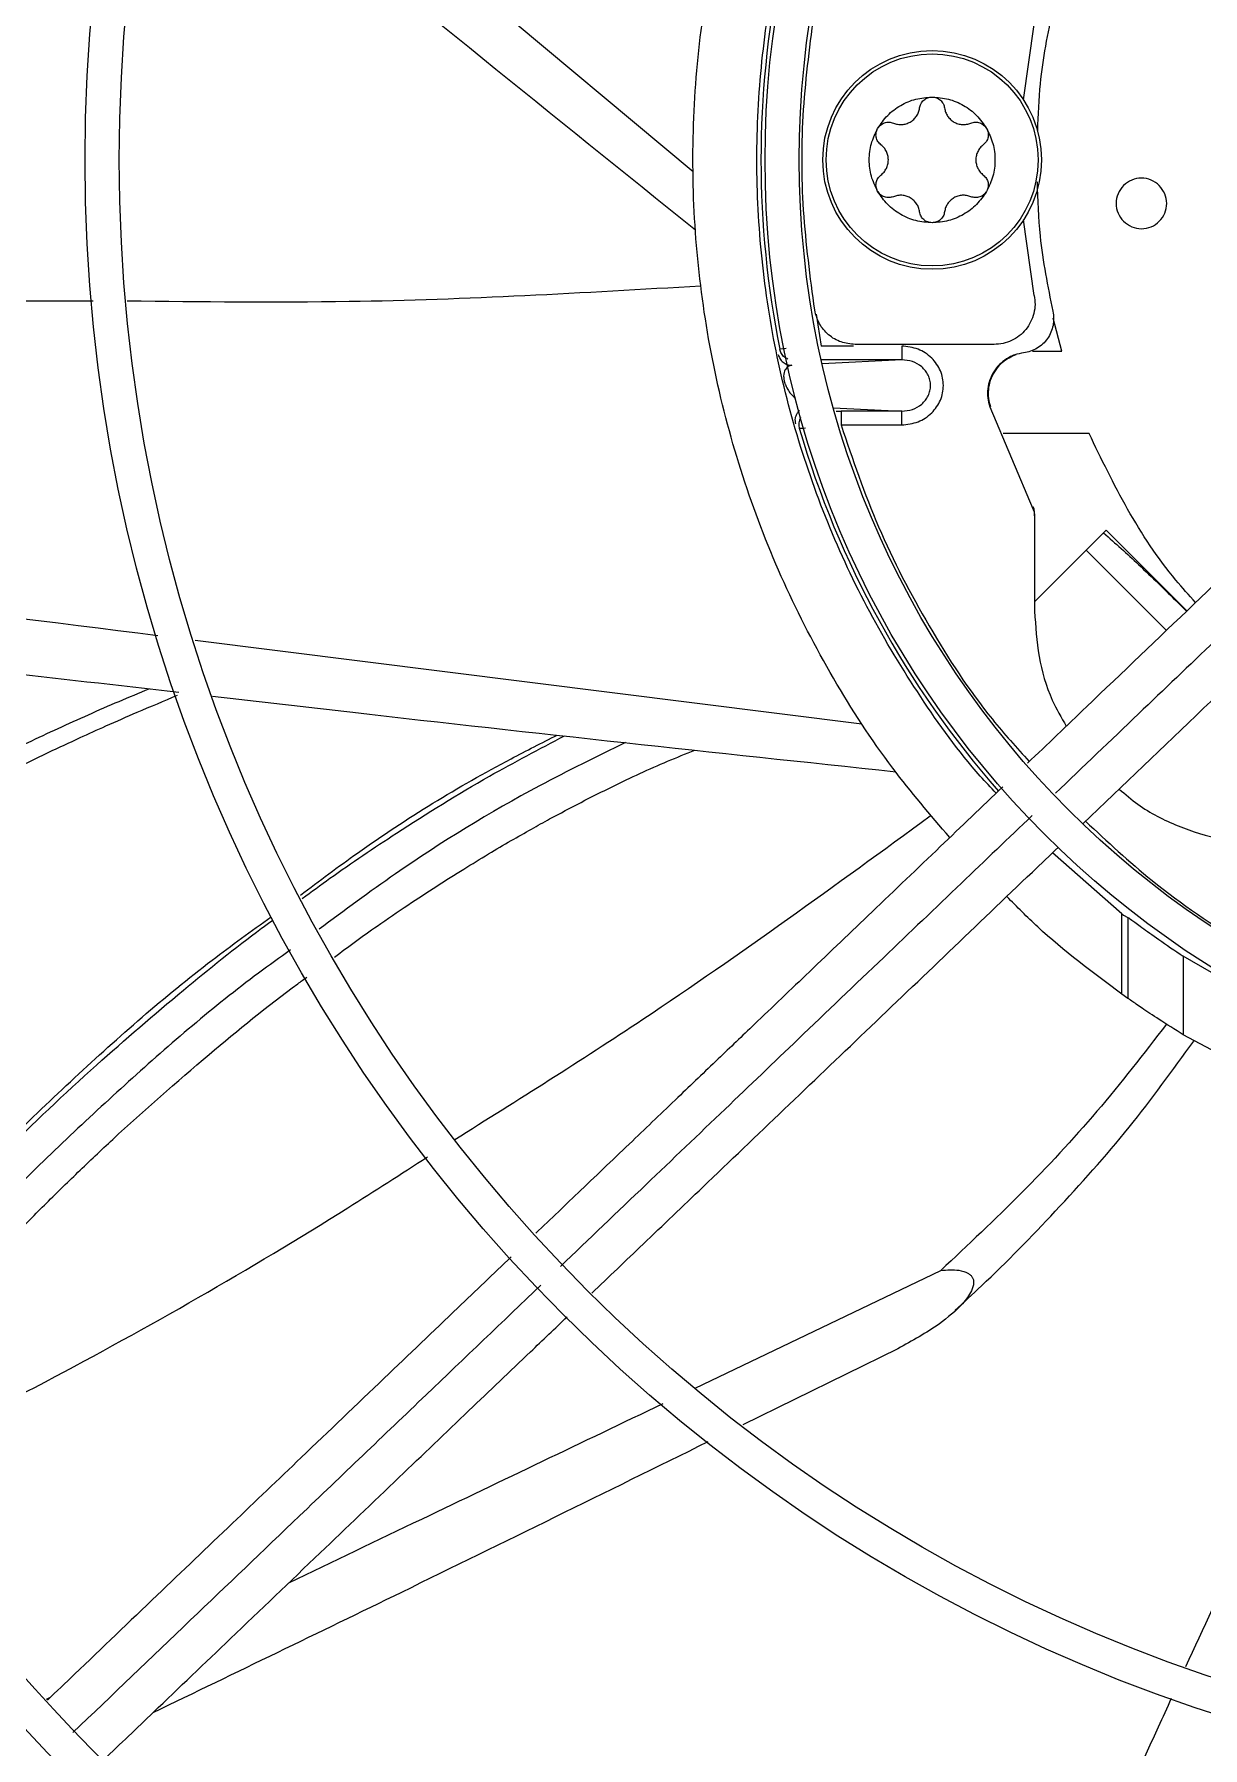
# Model space of a CAD drawing. Header units: inches. Extents: x 1229 to 1453, y -1023 to -720.
# Drawn here: x 1309.324 to 1312.69, y -869.833 to -864.899 of the extents above; entities that cross this region are included whole.
import ezdxf

# ---------------------------------------------------------------- set-up
doc = ezdxf.new("R2010")
doc.units = ezdxf.units.IN
doc.header["$MEASUREMENT"] = 0

msp = doc.modelspace()

# ---------------------------------------------------------------- linework, layer by layer
at = {"color": 18, "linetype": 'Continuous', "lineweight": 25, "true_color": 0x000000}
for p, q in [((1309.7368, -864.0533), (1311.2213, -865.294)), ((1312.1734, -865.088), (1312.2043, -864.8704)), ((1312.2043, -865.6512), (1312.1734, -865.4336)), ((1311.5758, -865.7049), (1311.5901, -865.7969)), ((1312.2841, -865.812), (1312.2589, -865.7168)), ((1312.0884, -865.7923), (1311.6883, -865.7923)), ((1311.6832, -865.7969), (1311.5901, -865.7969)), ((1311.8224, -865.8363), (1311.5906, -865.8363)), ((1311.8224, -865.8363), (1311.5932, -865.8479)), ((1311.8224, -865.7969), (1311.8224, -865.8363)), ((1312.199, -865.812), (1312.2841, -865.812)), ((1311.6254, -865.9746), (1311.8224, -865.9845)), ((1311.6339, -865.9845), (1311.6478, -865.9845)), ((1311.8224, -865.9845), (1311.6478, -865.9845)), ((1312.0759, -865.9714), (1312.0779, -865.9711)), ((1312.0759, -865.9714), (1312.201, -866.2679)), ((1311.6478, -866.0239), (1311.8224, -866.0239)), ((1312.3621, -866.0482), (1312.1149, -866.0482)), ((1312.2011, -866.2598), (1312.201, -866.2679)), ((1312.2054, -866.286), (1312.2054, -866.2776)), ((1312.2054, -866.286), (1312.2054, -866.56)), ((1312.4117, -866.327), (1312.3541, -866.3846)), ((1312.4117, -866.327), (1312.644, -866.5594)), ((1312.3541, -866.3846), (1312.2054, -866.5333)), ((1312.5851, -866.6157), (1312.3541, -866.3846)), ((1309.7869, -866.6436), (1311.708, -866.885)), ((1312.4565, -867.4322), (1312.2564, -867.2565)), ((1312.4565, -867.6627), (1312.4565, -867.4322)), ((1312.4565, -867.4322), (1312.4609, -867.4357)), ((1312.4609, -867.4357), (1312.4743, -867.442)), ((1312.4743, -867.442), (1312.4743, -867.6754)), ((1312.9375, -867.729), (1312.6337, -867.5541)), ((1312.6337, -867.5541), (1312.6337, -867.7801)), ((1312.4743, -867.6754), (1312.4565, -867.6627)), ((1312.9375, -867.9423), (1312.6337, -867.7801)), ((1311.2271, -868.7978), (1311.9353, -868.4587)), ((1311.8111, -868.684), (1311.3647, -868.903)), ((1309.3592, -869.693), (1309.3706, -869.6875))]:
    msp.add_line(p, q, dxfattribs=at)
for centre, radius in [((1314.1739, -865.2608), 11.7126), ((1314.1739, -865.2608), 8.5704), ((1314.1739, -865.2608), 8.472), ((1314.1739, -865.2608), 6.6478), ((1314.1739, -865.2608), 6.5493), ((1314.1739, -865.2608), 4.7037), ((1314.1739, -865.2608), 4.6053), ((1314.1739, -865.2608), 2.745), ((1314.1739, -865.2608), 2.6465), ((1311.9101, -865.2608), 0.315), ((1311.9101, -865.2608), 0.3053)]:
    msp.add_circle(centre, radius, dxfattribs=at)
for centre, radius, start, end in [((1314.1739, -865.2608), 2.7569, 168.5929, 191.4071), ((1311.5652, -866.0225), 0.0394, 150.1073, 196.2689), ((1314.1739, -865.2608), 2.7569, 196.2782, 221.2445), ((1314.1739, -865.2608), 12.9331, 193.26667, 248.51312)]:
    msp.add_arc(centre, radius, start, end, dxfattribs=at)
for points, knots in [([(1302.4643, -865.2608), (1302.4692, -865.0053), (1302.4788, -864.4944), (1302.5568, -863.7313), (1302.681, -862.9748), (1302.8553, -862.228), (1303.0778, -861.4942), (1303.3479, -860.7766), (1303.6644, -860.0781), (1304.0259, -859.4019), (1304.4308, -858.7507), (1304.8774, -858.1274), (1305.3639, -857.5347), (1305.8881, -856.975), (1306.4477, -856.4508), (1307.0405, -855.9644), (1307.6637, -855.5177), (1308.3149, -855.1128), (1308.9912, -854.7513), (1309.6896, -854.4349), (1310.4073, -854.1648), (1311.141, -853.9422), (1311.8878, -853.7681), (1312.6444, -853.6432), (1313.4075, -853.568), (1314.1739, -853.5429), (1314.9402, -853.568), (1315.7033, -853.6432), (1316.4599, -853.7681), (1317.2067, -853.9422), (1317.9404, -854.1648), (1318.6581, -854.4349), (1319.3565, -854.7513), (1320.0328, -855.1128), (1320.684, -855.5177), (1321.3073, -855.9644), (1321.9, -856.4508), (1322.4597, -856.975), (1322.9838, -857.5347), (1323.4703, -858.1274), (1323.9169, -858.7507), (1324.3218, -859.4019), (1324.6833, -860.0781), (1324.9998, -860.7766), (1325.2699, -861.4942), (1325.4924, -862.228), (1325.6667, -862.9748), (1325.7909, -863.7313), (1325.8689, -864.4944), (1325.8786, -865.0053), (1325.8834, -865.2608)], [0, 0, 0, 0, 0.020833, 0.041667, 0.0625, 0.083333, 0.104167, 0.125, 0.145833, 0.166667, 0.1875, 0.208333, 0.229167, 0.25, 0.270833, 0.291667, 0.3125, 0.333333, 0.354167, 0.375, 0.395833, 0.416667, 0.4375, 0.458333, 0.479167, 0.5, 0.520833, 0.541667, 0.5625, 0.583333, 0.604167, 0.625, 0.645833, 0.666667, 0.6875, 0.708333, 0.729167, 0.75, 0.770833, 0.791667, 0.8125, 0.833333, 0.854167, 0.875, 0.895833, 0.916667, 0.9375, 0.958333, 0.979167, 1, 1, 1, 1]), ([(1311.9608, -867.2122), (1311.9047, -867.1466), (1311.7813, -867.0025), (1311.6218, -866.7557), (1311.4786, -866.4803), (1311.3657, -866.1909), (1311.2836, -865.8914), (1311.2335, -865.5849), (1311.2157, -865.2748), (1311.2305, -864.9646), (1311.2778, -864.6577), (1311.357, -864.3573), (1311.4673, -864.0671), (1311.6071, -863.7896), (1311.7767, -863.5298), (1311.9261, -863.3362), (1312.0263, -863.2379), (1312.0527, -863.2121)], [0, 0, 0, 0, 0.05882, 0.129282, 0.199743, 0.270205, 0.340667, 0.411128, 0.48159, 0.552051, 0.622513, 0.692975, 0.763436, 0.833898, 0.904359, 0.974821, 1, 1, 1, 1]), ([(1312.0945, -867.0845), (1312.079, -867.0681), (1311.9984, -866.9826), (1311.8744, -866.8087), (1311.7259, -866.5652), (1311.6052, -866.3062), (1311.5112, -866.0366), (1311.4455, -865.7587), (1311.4088, -865.4755), (1311.4014, -865.19), (1311.4234, -864.9053), (1311.4745, -864.6243), (1311.5542, -864.3501), (1311.6619, -864.0856), (1311.7957, -863.8331), (1311.9566, -863.5976), (1312.0856, -863.4341), (1312.1666, -863.3563), (1312.179, -863.3443)], [0, 0, 0, 0, 0.016441, 0.085793, 0.155147, 0.2245, 0.293853, 0.363206, 0.432559, 0.501912, 0.571266, 0.640619, 0.709972, 0.779325, 0.848678, 0.918031, 0.987384, 1, 1, 1, 1]), ([(1311.228, -865.4631), (1310.8194, -865.1342), (1310.3057, -864.7208), (1309.7963, -864.3029), (1309.6921, -864.2174)], [0, 0, 0, 0, 0.7955294, 1, 1, 1, 1]), ([(1311.5718, -865.6936), (1311.5591, -865.5978), (1311.5337, -865.4062), (1311.5337, -865.1154), (1311.5591, -864.9238), (1311.5718, -864.828)], [0, 0, 0, 0, 0.333333, 0.666667, 1, 1, 1, 1]), ([(1312.2578, -864.8248), (1312.243, -864.8968), (1312.2192, -865.0131), (1312.2151, -865.1316), (1312.2135, -865.1768)], [0, 0, 0, 0, 0.618438, 1, 1, 1, 1]), ([(1311.7532, -865.1702), (1311.7622, -865.1571), (1311.7801, -865.131), (1311.8186, -865.1024), (1311.8626, -865.0833), (1311.8943, -865.0809), (1311.9101, -865.0797)], [0, 0, 0, 0, 0.25, 0.50001, 0.750001, 1, 1, 1, 1]), ([(1311.8741, -865.1112), (1311.8752, -865.1069), (1311.8772, -865.0984), (1311.8857, -865.0882), (1311.897, -865.0811), (1311.9057, -865.0802), (1311.9101, -865.0797)], [0, 0, 0, 0, 0.25, 0.500031, 0.75007, 1, 1, 1, 1]), ([(1311.9101, -865.0797), (1311.9144, -865.0802), (1311.9231, -865.0811), (1311.9344, -865.0882), (1311.943, -865.0984), (1311.945, -865.1069), (1311.946, -865.1112)], [0, 0, 0, 0, 0.249996, 0.500014, 0.750022, 1, 1, 1, 1]), ([(1311.9101, -865.0797), (1311.9259, -865.0809), (1311.9575, -865.0833), (1312.0015, -865.1024), (1312.0401, -865.131), (1312.058, -865.1571), (1312.0669, -865.1702)], [0, 0, 0, 0, 0.250018, 0.500003, 0.750006, 1, 1, 1, 1]), ([(1311.7985, -865.1549), (1311.8025, -865.1562), (1311.8105, -865.1589), (1311.8232, -865.1594), (1311.8357, -865.1571), (1311.8473, -865.1521), (1311.8575, -865.1445), (1311.8657, -865.1348), (1311.8716, -865.1236), (1311.8733, -865.1153), (1311.8741, -865.1112)], [0, 0, 0, 0, 0.125008, 0.250001, 0.375007, 0.500004, 0.625003, 0.750012, 0.874992, 1, 1, 1, 1]), ([(1311.946, -865.1112), (1311.9468, -865.1153), (1311.9485, -865.1236), (1311.9545, -865.1348), (1311.9626, -865.1445), (1311.9728, -865.1521), (1311.9845, -865.1571), (1311.997, -865.1594), (1312.0097, -865.1589), (1312.0177, -865.1562), (1312.0217, -865.1549)], [0, 0, 0, 0, 0.125008, 0.249988, 0.374997, 0.499996, 0.624993, 0.749999, 0.874992, 1, 1, 1, 1]), ([(1311.7532, -865.3513), (1311.7464, -865.3371), (1311.7326, -865.3085), (1311.7271, -865.2608), (1311.7326, -865.2131), (1311.7464, -865.1845), (1311.7532, -865.1702)], [0, 0, 0, 0, 0.25, 0.5, 0.75, 1, 1, 1, 1]), ([(1311.7625, -865.2171), (1311.7594, -865.2141), (1311.753, -865.2081), (1311.7484, -865.1956), (1311.7479, -865.1822), (1311.7515, -865.1742), (1311.7532, -865.1702)], [0, 0, 0, 0, 0.24999, 0.499996, 0.749992, 1, 1, 1, 1]), ([(1311.7532, -865.1702), (1311.7558, -865.1667), (1311.7609, -865.1596), (1311.7727, -865.1534), (1311.7859, -865.1511), (1311.7943, -865.1536), (1311.7985, -865.1549)], [0, 0, 0, 0, 0.249989, 0.499993, 0.750051, 1, 1, 1, 1]), ([(1312.0217, -865.1549), (1312.0259, -865.1536), (1312.0343, -865.1511), (1312.0474, -865.1534), (1312.0592, -865.1596), (1312.0643, -865.1667), (1312.0669, -865.1702)], [0, 0, 0, 0, 0.2499487, 0.5000075, 0.7500107, 1, 1, 1, 1]), ([(1312.0669, -865.1702), (1312.0687, -865.1742), (1312.0723, -865.1822), (1312.0718, -865.1956), (1312.0671, -865.2081), (1312.0608, -865.2141), (1312.0576, -865.2171)], [0, 0, 0, 0, 0.250008, 0.500004, 0.75001, 1, 1, 1, 1]), ([(1312.0669, -865.1702), (1312.0738, -865.1845), (1312.0875, -865.2131), (1312.093, -865.2608), (1312.0875, -865.3085), (1312.0738, -865.3371), (1312.0669, -865.3513)], [0, 0, 0, 0, 0.25, 0.5, 0.75, 1, 1, 1, 1]), ([(1311.7625, -865.3045), (1311.7657, -865.3017), (1311.772, -865.2961), (1311.7788, -865.2853), (1311.7831, -865.2734), (1311.7845, -865.2608), (1311.7831, -865.2482), (1311.7788, -865.2363), (1311.772, -865.2255), (1311.7657, -865.2199), (1311.7625, -865.2171)], [0, 0, 0, 0, 0.125011, 0.250004, 0.375001, 0.5, 0.624999, 0.749996, 0.874989, 1, 1, 1, 1]), ([(1312.0576, -865.2171), (1312.0544, -865.2199), (1312.0481, -865.2255), (1312.0414, -865.2363), (1312.0371, -865.2482), (1312.0356, -865.2608), (1312.0371, -865.2734), (1312.0414, -865.2853), (1312.0481, -865.2961), (1312.0544, -865.3017), (1312.0576, -865.3045)], [0, 0, 0, 0, 0.125011, 0.250004, 0.375001, 0.5, 0.624999, 0.749996, 0.874989, 1, 1, 1, 1]), ([(1325.8834, -865.2608), (1325.8786, -865.5163), (1325.8689, -866.0272), (1325.7909, -866.7903), (1325.6667, -867.5468), (1325.4924, -868.2936), (1325.2699, -869.0274), (1324.9998, -869.745), (1324.6833, -870.4435), (1324.3218, -871.1197), (1323.9169, -871.7709), (1323.4703, -872.3942), (1322.9838, -872.9869), (1322.4597, -873.5466), (1321.9, -874.0708), (1321.3073, -874.5572), (1320.684, -875.0039), (1320.0328, -875.4088), (1319.3565, -875.7703), (1318.6581, -876.0867), (1317.9404, -876.3568), (1317.2067, -876.5794), (1316.4599, -876.7535), (1315.7033, -876.8784), (1314.9402, -876.9536), (1314.1739, -876.9787), (1313.4075, -876.9536), (1312.6444, -876.8784), (1311.8878, -876.7535), (1311.141, -876.5794), (1310.4073, -876.3568), (1309.6896, -876.0867), (1308.9912, -875.7702), (1308.3149, -875.4088), (1307.6637, -875.0039), (1307.0405, -874.5572), (1306.4477, -874.0708), (1305.8881, -873.5466), (1305.3639, -872.9869), (1304.8774, -872.3942), (1304.4308, -871.7709), (1304.0259, -871.1197), (1303.6644, -870.4435), (1303.3479, -869.745), (1303.0778, -869.0274), (1302.8553, -868.2936), (1302.681, -867.5468), (1302.5568, -866.7903), (1302.4788, -866.0272), (1302.4692, -865.5163), (1302.4643, -865.2608)], [0, 0, 0, 0, 0.020833, 0.041667, 0.0625, 0.083333, 0.104167, 0.125, 0.145833, 0.166667, 0.1875, 0.208333, 0.229167, 0.25, 0.270833, 0.291667, 0.3125, 0.333333, 0.354167, 0.375, 0.395833, 0.416667, 0.4375, 0.458333, 0.479167, 0.5, 0.520833, 0.541667, 0.5625, 0.583333, 0.604167, 0.625, 0.645833, 0.666667, 0.6875, 0.708333, 0.729167, 0.75, 0.770833, 0.791667, 0.8125, 0.833333, 0.854167, 0.875, 0.895833, 0.916667, 0.9375, 0.958333, 0.979167, 1, 1, 1, 1]), ([(1311.7532, -865.3513), (1311.7515, -865.3474), (1311.7479, -865.3394), (1311.7484, -865.326), (1311.753, -865.3135), (1311.7594, -865.3075), (1311.7625, -865.3045)], [0, 0, 0, 0, 0.250008, 0.500004, 0.75001, 1, 1, 1, 1]), ([(1312.0576, -865.3045), (1312.0608, -865.3075), (1312.0671, -865.3135), (1312.0718, -865.326), (1312.0723, -865.3394), (1312.0687, -865.3474), (1312.0669, -865.3513)], [0, 0, 0, 0, 0.24999, 0.499996, 0.749992, 1, 1, 1, 1]), ([(1312.2123, -865.3235), (1312.214, -865.3759), (1312.2181, -865.5015), (1312.2432, -865.6248), (1312.2578, -865.6967)], [0, 0, 0, 0, 0.416577, 1, 1, 1, 1]), ([(1312.5645, -865.3346), (1312.557, -865.3286), (1312.5419, -865.3167), (1312.5129, -865.3114), (1312.4844, -865.317), (1312.4601, -865.3332), (1312.4439, -865.3575), (1312.4384, -865.386), (1312.4436, -865.415), (1312.4555, -865.4301), (1312.4615, -865.4376)], [0, 0, 0, 0, 0.124989, 0.249992, 0.374996, 0.500002, 0.625002, 0.750001, 0.875, 1, 1, 1, 1]), ([(1312.4615, -865.4376), (1312.469, -865.4435), (1312.484, -865.4555), (1312.5131, -865.4607), (1312.5416, -865.4551), (1312.5658, -865.4389), (1312.5821, -865.4146), (1312.5876, -865.3862), (1312.5824, -865.3571), (1312.5705, -865.3421), (1312.5645, -865.3346)], [0, 0, 0, 0, 0.125005, 0.250008, 0.37501, 0.499998, 0.624997, 0.749999, 0.875001, 1, 1, 1, 1]), ([(1311.9101, -865.4419), (1311.8943, -865.4407), (1311.8626, -865.4383), (1311.8186, -865.4192), (1311.7801, -865.3906), (1311.7622, -865.3644), (1311.7532, -865.3513)], [0, 0, 0, 0, 0.2499995, 0.4999904, 0.7499998, 1, 1, 1, 1]), ([(1311.7985, -865.3667), (1311.7943, -865.368), (1311.7859, -865.3705), (1311.7727, -865.3682), (1311.7609, -865.362), (1311.7558, -865.3549), (1311.7532, -865.3513)], [0, 0, 0, 0, 0.249949, 0.500007, 0.750011, 1, 1, 1, 1]), ([(1311.8741, -865.4104), (1311.8733, -865.4063), (1311.8716, -865.398), (1311.8657, -865.3868), (1311.8575, -865.3771), (1311.8473, -865.3695), (1311.8357, -865.3645), (1311.8232, -865.3622), (1311.8105, -865.3627), (1311.8025, -865.3654), (1311.7985, -865.3667)], [0, 0, 0, 0, 0.125008, 0.249988, 0.374997, 0.499996, 0.624993, 0.749999, 0.874992, 1, 1, 1, 1]), ([(1312.0669, -865.3513), (1312.058, -865.3644), (1312.0401, -865.3906), (1312.0015, -865.4192), (1311.9575, -865.4383), (1311.9259, -865.4407), (1311.9101, -865.4419)], [0, 0, 0, 0, 0.249994, 0.499997, 0.749982, 1, 1, 1, 1]), ([(1312.0217, -865.3667), (1312.0177, -865.3654), (1312.0097, -865.3627), (1311.997, -865.3622), (1311.9845, -865.3645), (1311.9728, -865.3695), (1311.9626, -865.3771), (1311.9545, -865.3868), (1311.9485, -865.398), (1311.9468, -865.4063), (1311.946, -865.4104)], [0, 0, 0, 0, 0.125008, 0.250001, 0.375007, 0.500004, 0.625003, 0.750012, 0.874992, 1, 1, 1, 1]), ([(1312.0669, -865.3513), (1312.0643, -865.3549), (1312.0592, -865.362), (1312.0474, -865.3682), (1312.0343, -865.3705), (1312.0259, -865.368), (1312.0217, -865.3667)], [0, 0, 0, 0, 0.249989, 0.499993, 0.750051, 1, 1, 1, 1]), ([(1311.9101, -865.4419), (1311.9057, -865.4414), (1311.897, -865.4405), (1311.8857, -865.4334), (1311.8772, -865.4232), (1311.8752, -865.4147), (1311.8741, -865.4104)], [0, 0, 0, 0, 0.249996, 0.500013, 0.750022, 1, 1, 1, 1]), ([(1311.946, -865.4104), (1311.945, -865.4147), (1311.943, -865.4232), (1311.9344, -865.4334), (1311.9231, -865.4405), (1311.9144, -865.4414), (1311.9101, -865.4419)], [0, 0, 0, 0, 0.249999, 0.50003, 0.75007, 1, 1, 1, 1]), ([(1307.6345, -865.5594), (1307.829, -865.5794), (1308.3569, -865.6338), (1308.9778, -865.6671), (1309.4033, -865.6664), (1309.4937, -865.6663)], [0, 0, 0, 0, 0.314824, 0.854464, 1, 1, 1, 1]), ([(1309.5918, -865.6665), (1309.8049, -865.6689), (1310.3559, -865.6752), (1310.906, -865.643), (1311.2434, -865.6232)], [0, 0, 0, 0, 0.386729, 1, 1, 1, 1]), ([(1311.6883, -865.7923), (1311.6745, -865.7909), (1311.6468, -865.788), (1311.6105, -865.766), (1311.5828, -865.7339), (1311.5755, -865.707), (1311.5718, -865.6936)], [0, 0, 0, 0, 0.250009, 0.500005, 0.749994, 1, 1, 1, 1]), ([(1312.2043, -865.6512), (1312.2054, -865.6599), (1312.2077, -865.6771), (1312.2039, -865.7032), (1312.1948, -865.7278), (1312.1805, -865.7498), (1312.1617, -865.7681), (1312.1393, -865.7818), (1312.1145, -865.7906), (1312.0971, -865.7917), (1312.0884, -865.7923)], [0, 0, 0, 0, 0.125001, 0.250001, 0.374998, 0.500001, 0.625014, 0.749999, 0.875017, 1, 1, 1, 1]), ([(1312.2578, -865.6967), (1312.2589, -865.7035), (1312.2611, -865.7171), (1312.259, -865.7378), (1312.253, -865.7575), (1312.2429, -865.7756), (1312.2293, -865.7913), (1312.2127, -865.8036), (1312.194, -865.8126), (1312.1804, -865.8151), (1312.1737, -865.8163)], [0, 0, 0, 0, 0.124963, 0.249993, 0.374924, 0.499989, 0.624924, 0.749981, 0.874946, 1, 1, 1, 1]), ([(1313.5344, -865.7086), (1313.5086, -865.7331), (1313.4508, -865.7884), (1313.3609, -865.8743), (1313.2646, -865.9664), (1313.1674, -866.0593), (1313.069, -866.1533), (1312.9008, -866.314), (1312.6626, -866.5416), (1312.4012, -866.7914), (1312.2418, -866.9438), (1312.1852, -866.9978)], [0, 0, 0, 0, 0.05711, 0.128549, 0.199694, 0.271209, 0.344556, 0.418387, 0.645032, 0.874058, 1, 1, 1, 1]), ([(1311.4669, -865.8209), (1311.4682, -865.8251), (1311.4709, -865.8337), (1311.4802, -865.844), (1311.4922, -865.851), (1311.5011, -865.8519), (1311.5055, -865.8523)], [0, 0, 0, 0, 0.242701, 0.500196, 0.757576, 1, 1, 1, 1]), ([(1311.4895, -865.8042), (1311.4862, -865.8045), (1311.4738, -865.8055), (1311.4724, -865.8058), (1311.4714, -865.8061)], [0, 0, 0, 0, 0.270825, 1, 1, 1, 1]), ([(1311.4949, -865.8343), (1311.4915, -865.8326), (1311.4839, -865.829), (1311.4753, -865.8188), (1311.4727, -865.8102), (1311.4714, -865.8061)], [0, 0, 0, 0, 0.296439, 0.658772, 1, 1, 1, 1]), ([(1311.8224, -866.0239), (1311.8386, -866.0221), (1311.8704, -866.0186), (1311.9104, -865.9917), (1311.9323, -865.9601), (1311.941, -865.932), (1311.9432, -865.9104), (1311.941, -865.8888), (1311.9323, -865.8607), (1311.9104, -865.8291), (1311.8704, -865.8022), (1311.8386, -865.7987), (1311.8224, -865.7969)], [0, 0, 0, 0, 0.13208, 0.259807, 0.381605, 0.440901, 0.500003, 0.559051, 0.618404, 0.740194, 0.86792, 1, 1, 1, 1]), ([(1311.8224, -865.9845), (1311.8329, -865.9835), (1311.8537, -865.9816), (1311.8768, -865.9679), (1311.8911, -865.9531), (1311.8992, -865.94), (1311.9043, -865.9256), (1311.906, -865.9104), (1311.9043, -865.8952), (1311.8992, -865.8808), (1311.8911, -865.8677), (1311.8768, -865.8529), (1311.8537, -865.8392), (1311.8329, -865.8373), (1311.8224, -865.8363)], [0, 0, 0, 0, 0.127646, 0.253731, 0.316129, 0.377882, 0.439094, 0.5, 0.560906, 0.622118, 0.683871, 0.746269, 0.872354, 1, 1, 1, 1]), ([(1312.1737, -865.8163), (1312.165, -865.8179), (1312.1478, -865.8211), (1312.1241, -865.8331), (1312.1034, -865.8495), (1312.087, -865.8702), (1312.0755, -865.8939), (1312.0696, -865.9196), (1312.0691, -865.9461), (1312.0736, -865.963), (1312.0759, -865.9714)], [0, 0, 0, 0, 0.125215, 0.25039, 0.375498, 0.500529, 0.625476, 0.750352, 0.875182, 1, 1, 1, 1]), ([(1312.1516, -865.8215), (1312.1514, -865.8215), (1312.1429, -865.8235), (1312.1271, -865.8323), (1312.1057, -865.8485), (1312.0885, -865.8703), (1312.0767, -865.8954), (1312.0712, -865.9218), (1312.0714, -865.9475), (1312.0758, -865.9635), (1312.0779, -865.9711)], [0, 0, 0, 0, 0.002793, 0.141481, 0.287565, 0.43758, 0.587496, 0.733301, 0.871597, 1, 1, 1, 1]), ([(1312.0933, -865.8656), (1312.094, -865.8644), (1312.0989, -865.8561), (1312.1118, -865.8438), (1312.1309, -865.8296), (1312.1452, -865.824), (1312.1522, -865.8212)], [0, 0, 0, 0, 0.0563013, 0.3807842, 0.6971078, 1, 1, 1, 1]), ([(1313.6071, -865.8024), (1313.5714, -865.8365), (1313.49, -865.9143), (1313.3661, -866.0327), (1313.2287, -866.164), (1313.0804, -866.3057), (1312.9102, -866.4684), (1312.7158, -866.6542), (1312.498, -866.8623), (1312.3449, -867.0086), (1312.2651, -867.0848)], [0, 0, 0, 0, 0.079852, 0.181674, 0.276801, 0.38677, 0.51305, 0.657293, 0.821408, 1, 1, 1, 1]), ([(1311.5055, -865.8523), (1311.502, -865.8531), (1311.4949, -865.8548), (1311.4869, -865.8642), (1311.4821, -865.8743), (1311.4825, -865.8877), (1311.483, -865.8916), (1311.4835, -865.8948), (1311.4843, -865.8982), (1311.4852, -865.9016), (1311.4862, -865.9047), (1311.4886, -865.911), (1311.4937, -865.9213), (1311.5045, -865.9375), (1311.5118, -865.9431), (1311.5169, -865.947)], [0, 0, 0, 0, 0.207855, 0.412922, 0.557567, 0.578568, 0.588222, 0.597281, 0.606001, 0.614865, 0.624252, 0.634271, 0.678704, 0.77663, 1, 1, 1, 1]), ([(1312.0773, -865.9713), (1312.0742, -865.9573), (1312.0695, -865.9356), (1312.0741, -865.9055), (1312.0813, -865.8837), (1312.0895, -865.8713), (1312.0933, -865.8656)], [0, 0, 0, 0, 0.3849198, 0.5963778, 0.8156775, 1, 1, 1, 1]), ([(1312.345, -867.1719), (1312.4607, -867.0613), (1312.6863, -866.8457), (1313.0211, -866.5258), (1313.2681, -866.2897), (1313.4325, -866.1326), (1313.5147, -866.0541), (1313.6025, -865.9702), (1313.6629, -865.9124), (1313.6967, -865.8802)], [0, 0, 0, 0, 0.2572, 0.501376, 0.742891, 0.8052, 0.866002, 0.925153, 1, 1, 1, 1]), ([(1311.5176, -866.0212), (1311.517, -866.0186), (1311.5157, -866.013), (1311.5162, -866.004), (1311.5188, -865.995), (1311.523, -865.9873), (1311.5269, -865.9836), (1311.5285, -865.9821)], [0, 0, 0, 0, 0.1921485, 0.4004673, 0.6211874, 0.8486075, 1, 1, 1, 1]), ([(1311.6478, -865.9845), (1311.6478, -865.9852), (1311.6478, -865.9865), (1311.6478, -865.9957), (1311.6478, -866.0086), (1311.6478, -866.0188), (1311.6478, -866.0239)], [0, 0, 0, 0, 0.2500041, 0.4999999, 0.7499969, 1, 1, 1, 1]), ([(1311.8224, -866.0239), (1311.8224, -866.0188), (1311.8224, -866.0086), (1311.8224, -865.9957), (1311.8224, -865.9865), (1311.8224, -865.9852), (1311.8224, -865.9845)], [0, 0, 0, 0, 0.2500031, 0.5000001, 0.7499959, 1, 1, 1, 1]), ([(1311.5274, -866.0336), (1311.529, -866.0336), (1311.5313, -866.0337), (1311.542, -866.0329), (1311.5452, -866.0327)], [0, 0, 0, 0, 0.7037932, 1, 1, 1, 1]), ([(1311.6478, -866.0239), (1311.6813, -866.1229), (1311.7492, -866.323), (1311.8982, -866.6063), (1312.0448, -866.8331), (1312.1539, -866.9533), (1312.1901, -866.9932)], [0, 0, 0, 0, 0.279586, 0.565486, 0.855754, 1, 1, 1, 1]), ([(1312.6692, -866.5353), (1312.6499, -866.514), (1312.5753, -866.4317), (1312.469, -866.2693), (1312.3976, -866.1217), (1312.3621, -866.0482)], [0, 0, 0, 0, 0.148915, 0.576562, 1, 1, 1, 1]), ([(1312.201, -866.2679), (1312.2023, -866.2708), (1312.2048, -866.2766), (1312.2052, -866.2829), (1312.2054, -866.286)], [0, 0, 0, 0, 0.499793, 1, 1, 1, 1]), ([(1312.2054, -866.2776), (1312.2052, -866.2745), (1312.2048, -866.2683), (1312.2023, -866.2626), (1312.2011, -866.2598)], [0, 0, 0, 0, 0.500006, 1, 1, 1, 1]), ([(1312.4041, -866.3346), (1312.4378, -866.3649), (1312.5108, -866.4306), (1312.5894, -866.5071), (1312.6349, -866.5523), (1312.643, -866.5603)], [0, 0, 0, 0, 0.414437, 0.895928, 1, 1, 1, 1]), ([(1307.729, -866.3866), (1307.7684, -866.3915), (1308.4175, -866.4721), (1309.0682, -866.5536), (1309.6794, -866.6302)], [0, 0, 0, 0, 0.060687, 1, 1, 1, 1]), ([(1309.74, -866.7945), (1309.3874, -866.7542), (1308.7262, -866.6786), (1308.0668, -866.5981), (1307.759, -866.5606)], [0, 0, 0, 0, 0.533249, 1, 1, 1, 1]), ([(1312.2054, -866.56), (1312.208, -866.6037), (1312.2133, -866.6911), (1312.2462, -866.8041), (1312.2823, -866.8667), (1312.2965, -866.8914)], [0, 0, 0, 0, 0.377261, 0.754522, 1, 1, 1, 1]), ([(1309.6542, -866.7846), (1309.6251, -866.7966), (1309.5664, -866.8208), (1309.479, -866.8592), (1309.3915, -866.8986), (1309.3047, -866.9391), (1309.2187, -866.9806), (1309.1334, -867.0231), (1309.0488, -867.0665), (1308.9651, -867.1109), (1308.8663, -867.1647), (1308.7448, -867.2337), (1308.5931, -867.3242), (1308.4197, -867.4342), (1308.2481, -867.5497), (1308.1372, -867.6324), (1308.0888, -867.6685)], [0, 0, 0, 0, 0.052483, 0.105932, 0.159241, 0.212409, 0.265434, 0.318317, 0.371058, 0.423656, 0.476108, 0.55818, 0.65612, 0.769934, 0.899624, 1, 1, 1, 1]), ([(1308.109, -867.7232), (1308.1737, -867.6741), (1308.364, -867.53), (1308.703, -867.3156), (1309.0235, -867.1361), (1309.2472, -867.0233), (1309.3574, -866.9701), (1309.4497, -866.927), (1309.5352, -866.8884), (1309.6288, -866.8473), (1309.6979, -866.8185), (1309.7368, -866.8023)], [0, 0, 0, 0, 0.129763, 0.381429, 0.640209, 0.716835, 0.782155, 0.836167, 0.879949, 0.932419, 1, 1, 1, 1]), ([(1311.8051, -867.0236), (1311.2835, -866.9679), (1310.627, -866.8977), (1309.9717, -866.8214), (1309.8371, -866.8058)], [0, 0, 0, 0, 0.7945498, 1, 1, 1, 1]), ([(1310.0905, -867.3778), (1310.1449, -867.3369), (1310.3381, -867.1919), (1310.5871, -867.0398), (1310.7858, -866.9394), (1310.8302, -866.917)], [0, 0, 0, 0, 0.233458, 0.828535, 1, 1, 1, 1]), ([(1310.0959, -867.3877), (1310.1223, -867.3681), (1310.2109, -867.3027), (1310.3894, -867.1835), (1310.6134, -867.0437), (1310.7788, -866.9573), (1310.8515, -866.9193)], [0, 0, 0, 0, 0.110551, 0.370365, 0.72305, 1, 1, 1, 1]), ([(1311.0268, -866.9385), (1310.9438, -866.9792), (1310.7152, -867.0915), (1310.4201, -867.2717), (1310.2169, -867.4223), (1310.1442, -867.4761)], [0, 0, 0, 0, 0.2679323, 0.7381543, 1, 1, 1, 1]), ([(1310.1882, -867.5565), (1310.2289, -867.5264), (1310.2985, -867.4749), (1310.3978, -867.4078), (1310.4811, -867.3531), (1310.5585, -867.3042), (1310.6299, -867.2607), (1310.6951, -867.2223), (1310.7538, -867.1888), (1310.8505, -867.1352), (1310.9803, -867.0684), (1311.1203, -867.0029), (1311.2005, -866.9709), (1311.2268, -866.9604)], [0, 0, 0, 0, 0.126707, 0.2164, 0.299415, 0.375758, 0.445433, 0.50844, 0.56479, 0.614482, 0.784764, 0.929388, 1, 1, 1, 1]), ([(1312.1139, -867.0659), (1312.0538, -867.1234), (1311.9281, -867.2435), (1311.7423, -867.4211), (1311.5636, -867.5919), (1311.4159, -867.733), (1311.2897, -867.8536), (1311.1727, -867.9654), (1311.0409, -868.0914), (1310.9044, -868.2218), (1310.8117, -868.3104), (1310.7683, -868.3518)], [0, 0, 0, 0, 0.133746, 0.279588, 0.413663, 0.531738, 0.608753, 0.695126, 0.792781, 0.902958, 1, 1, 1, 1]), ([(1312.4491, -867.0724), (1312.4666, -867.0877), (1312.5171, -867.1317), (1312.6174, -867.1814), (1312.7431, -867.222), (1312.8308, -867.2269), (1312.8746, -867.2293)], [0, 0, 0, 0, 0.150102, 0.433397, 0.716699, 1, 1, 1, 1]), ([(1310.535, -868.0816), (1310.7167, -867.9677), (1311.1848, -867.6744), (1311.6314, -867.349), (1311.9045, -867.15)], [0, 0, 0, 0, 0.388294, 1, 1, 1, 1]), ([(1312.1981, -867.1489), (1312.1301, -867.2138), (1311.9876, -867.3501), (1311.763, -867.5646), (1311.5362, -867.7814), (1311.308, -867.9995), (1311.0796, -868.2177), (1310.9217, -868.3686), (1310.8396, -868.447)], [0, 0, 0, 0, 0.1497372, 0.3141488, 0.4951245, 0.6503524, 0.8182344, 1, 1, 1, 1]), ([(1312.3521, -867.1651), (1312.4147, -867.2236), (1312.5565, -867.3562), (1312.8071, -867.5241), (1313.073, -867.6676), (1313.255, -867.7317), (1313.3363, -867.7604)], [0, 0, 0, 0, 0.22136, 0.501461, 0.77735, 1, 1, 1, 1]), ([(1310.9294, -868.5246), (1310.9787, -868.4775), (1311.0854, -868.3756), (1311.3482, -868.1244), (1311.7219, -867.7673), (1312.0636, -867.4408), (1312.249, -867.2636), (1312.274, -867.2397)], [0, 0, 0, 0, 0.11035, 0.238589, 0.587584, 0.944376, 1, 1, 1, 1]), ([(1312.4565, -867.6627), (1312.3731, -867.6012), (1312.2562, -867.5149), (1312.1545, -867.4115), (1312.1252, -867.3819)], [0, 0, 0, 0, 0.713012, 1, 1, 1, 1]), ([(1308.6436, -868.7607), (1308.6682, -868.728), (1308.7984, -868.5549), (1309.0636, -868.2671), (1309.4363, -867.9005), (1309.7515, -867.624), (1309.949, -867.4812), (1310.0061, -867.44)], [0, 0, 0, 0, 0.064155, 0.338902, 0.613661, 0.888436, 1, 1, 1, 1]), ([(1308.6497, -868.771), (1308.6574, -868.7612), (1308.6893, -868.7207), (1308.7464, -868.6516), (1308.8202, -868.5643), (1308.9252, -868.4442), (1309.0608, -868.2964), (1309.2624, -868.0906), (1309.4907, -867.8746), (1309.7416, -867.6597), (1309.912, -867.5219), (1310, -867.4579), (1310.0107, -867.4501)], [0, 0, 0, 0, 0.019567, 0.080793, 0.140643, 0.199118, 0.331502, 0.456248, 0.653121, 0.827364, 0.97898, 1, 1, 1, 1]), ([(1312.4743, -867.442), (1312.4769, -867.4437), (1312.4823, -867.4473), (1312.5134, -867.4702), (1312.5625, -867.5058), (1312.6091, -867.5375), (1312.6337, -867.5541)], [0, 0, 0, 0, 0.217088, 0.450003, 0.710031, 1, 1, 1, 1]), ([(1310.0618, -867.5358), (1310.031, -867.5579), (1309.8683, -867.6744), (1309.593, -867.9123), (1309.2378, -868.2481), (1308.9398, -868.5647), (1308.7714, -868.7783), (1308.7046, -868.863)], [0, 0, 0, 0, 0.060045, 0.316961, 0.573933, 0.831058, 1, 1, 1, 1]), ([(1308.7607, -868.9414), (1308.8396, -868.8417), (1308.9444, -868.7093), (1309.0846, -868.552), (1309.1706, -868.4583), (1309.2601, -868.3642), (1309.3532, -868.2698), (1309.4498, -868.1752), (1309.6059, -868.0278), (1309.8155, -867.8447), (1310.0034, -867.6906), (1310.1, -867.6205), (1310.1087, -867.6143)], [0, 0, 0, 0, 0.200081, 0.265506, 0.33241, 0.40079, 0.470643, 0.541969, 0.614762, 0.810431, 0.983024, 1, 1, 1, 1]), ([(1312.6337, -867.7801), (1312.6095, -867.7649), (1312.563, -867.7359), (1312.5139, -867.7029), (1312.4824, -867.6811), (1312.4769, -867.6773), (1312.4743, -867.6754)], [0, 0, 0, 0, 0.283639, 0.542516, 0.778331, 1, 1, 1, 1]), ([(1312.5851, -867.7497), (1312.5196, -867.8344), (1312.3888, -868.0037), (1312.1691, -868.2384), (1312.0132, -868.3853), (1311.9353, -868.4587)], [0, 0, 0, 0, 0.333469, 0.666768, 1, 1, 1, 1]), ([(1311.9757, -868.5743), (1312.0014, -868.5507), (1312.1012, -868.459), (1312.2708, -868.2849), (1312.4793, -868.053), (1312.603, -867.8821), (1312.6638, -867.7982)], [0, 0, 0, 0, 0.100824, 0.391078, 0.701056, 1, 1, 1, 1]), ([(1312.641, -869.5991), (1312.7433, -869.3785), (1312.9751, -868.8783), (1313.1746, -868.3643), (1313.2861, -868.0769)], [0, 0, 0, 0, 0.441064, 1, 1, 1, 1]), ([(1308.8369, -869.0459), (1309.0104, -868.9581), (1309.4829, -868.7189), (1310.0225, -868.4116), (1310.3802, -868.1809), (1310.4563, -868.1319)], [0, 0, 0, 0, 0.313558, 0.85396, 1, 1, 1, 1]), ([(1310.6972, -868.4198), (1310.6461, -868.4686), (1310.5243, -868.5851), (1310.3228, -868.7776), (1310.1064, -868.9844), (1309.8882, -869.1928), (1309.6705, -869.4009), (1309.4929, -869.5707), (1309.3878, -869.6711), (1309.3618, -869.696)], [0, 0, 0, 0, 0.114299, 0.272539, 0.451349, 0.599848, 0.762614, 0.941291, 1, 1, 1, 1]), ([(1311.9353, -868.4587), (1311.953, -868.4574), (1311.9809, -868.4553), (1312.0092, -868.4632), (1312.0209, -868.4717), (1312.0262, -868.4783), (1312.0292, -868.486), (1312.0305, -868.499), (1312.0227, -868.5235), (1311.9905, -868.5652), (1311.92, -868.6246), (1311.8524, -868.6615), (1311.8111, -868.684)], [0, 0, 0, 0, 0.124869, 0.19704, 0.22353, 0.248777, 0.273442, 0.298972, 0.365446, 0.477449, 0.681445, 1, 1, 1, 1]), ([(1310.7834, -868.5008), (1310.6732, -868.6061), (1310.4409, -868.8281), (1310.1045, -869.1496), (1309.7652, -869.4738), (1309.5481, -869.6813), (1309.4352, -869.7892)], [0, 0, 0, 0, 0.244396, 0.515011, 0.747693, 1, 1, 1, 1]), ([(1309.5238, -869.8679), (1309.5715, -869.8223), (1309.6931, -869.7061), (1309.9009, -869.5075), (1310.1369, -869.282), (1310.3659, -869.0631), (1310.5679, -868.8701), (1310.7292, -868.7159), (1310.8237, -868.6257), (1310.859, -868.5919)], [0, 0, 0, 0, 0.107797, 0.274517, 0.468021, 0.638557, 0.78875, 0.92088, 1, 1, 1, 1]), ([(1310.0569, -869.3584), (1310.1847, -869.2971), (1310.5436, -869.125), (1310.9033, -868.9528), (1311.1349, -868.842)], [0, 0, 0, 0, 0.356134, 1, 1, 1, 1]), ([(1311.264, -868.9525), (1310.9699, -869.0973), (1310.4375, -869.3596), (1309.9041, -869.6173), (1309.6654, -869.7326)], [0, 0, 0, 0, 0.552418, 1, 1, 1, 1]), ([(1312.1493, -870.5914), (1312.2925, -870.3211), (1312.4497, -870.0241), (1312.5875, -869.7178), (1312.5998, -869.6903)], [0, 0, 0, 0, 0.910233, 1, 1, 1, 1])]:
    msp.add_open_spline(points, degree=3, knots=knots, dxfattribs=at)

doc.saveas('drawing.dxf')
